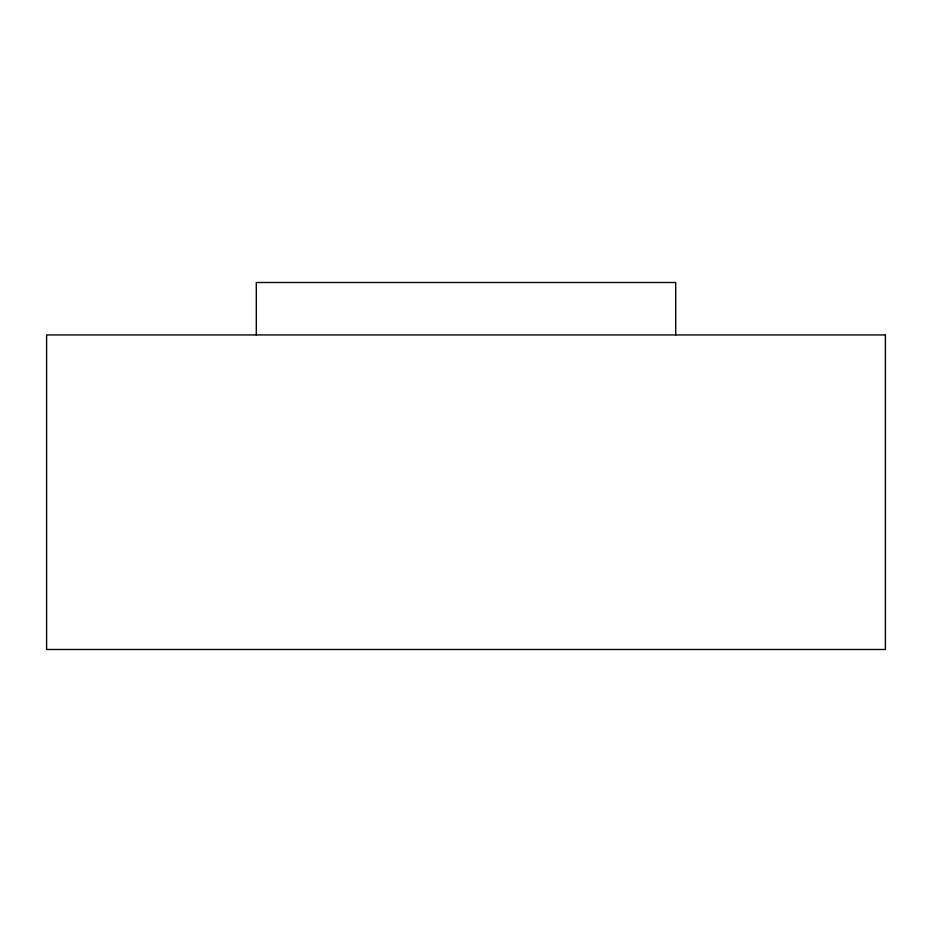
<?xml version="1.0" encoding="UTF-8"?>
<svg xmlns="http://www.w3.org/2000/svg" width="932" height="932" viewBox="0 0 932 932"><rect width="100%" height="100%" fill="white"/><g stroke="black" fill="none" stroke-linecap="round" stroke-linejoin="round"><path stroke-width="1.4" d="M675.7 334.938L675.7 282.512L256.3 282.512L256.3 334.938M885.4 334.938L46.6 334.938L46.6 649.488L885.4 649.488L885.4 334.938"/></g></svg>
